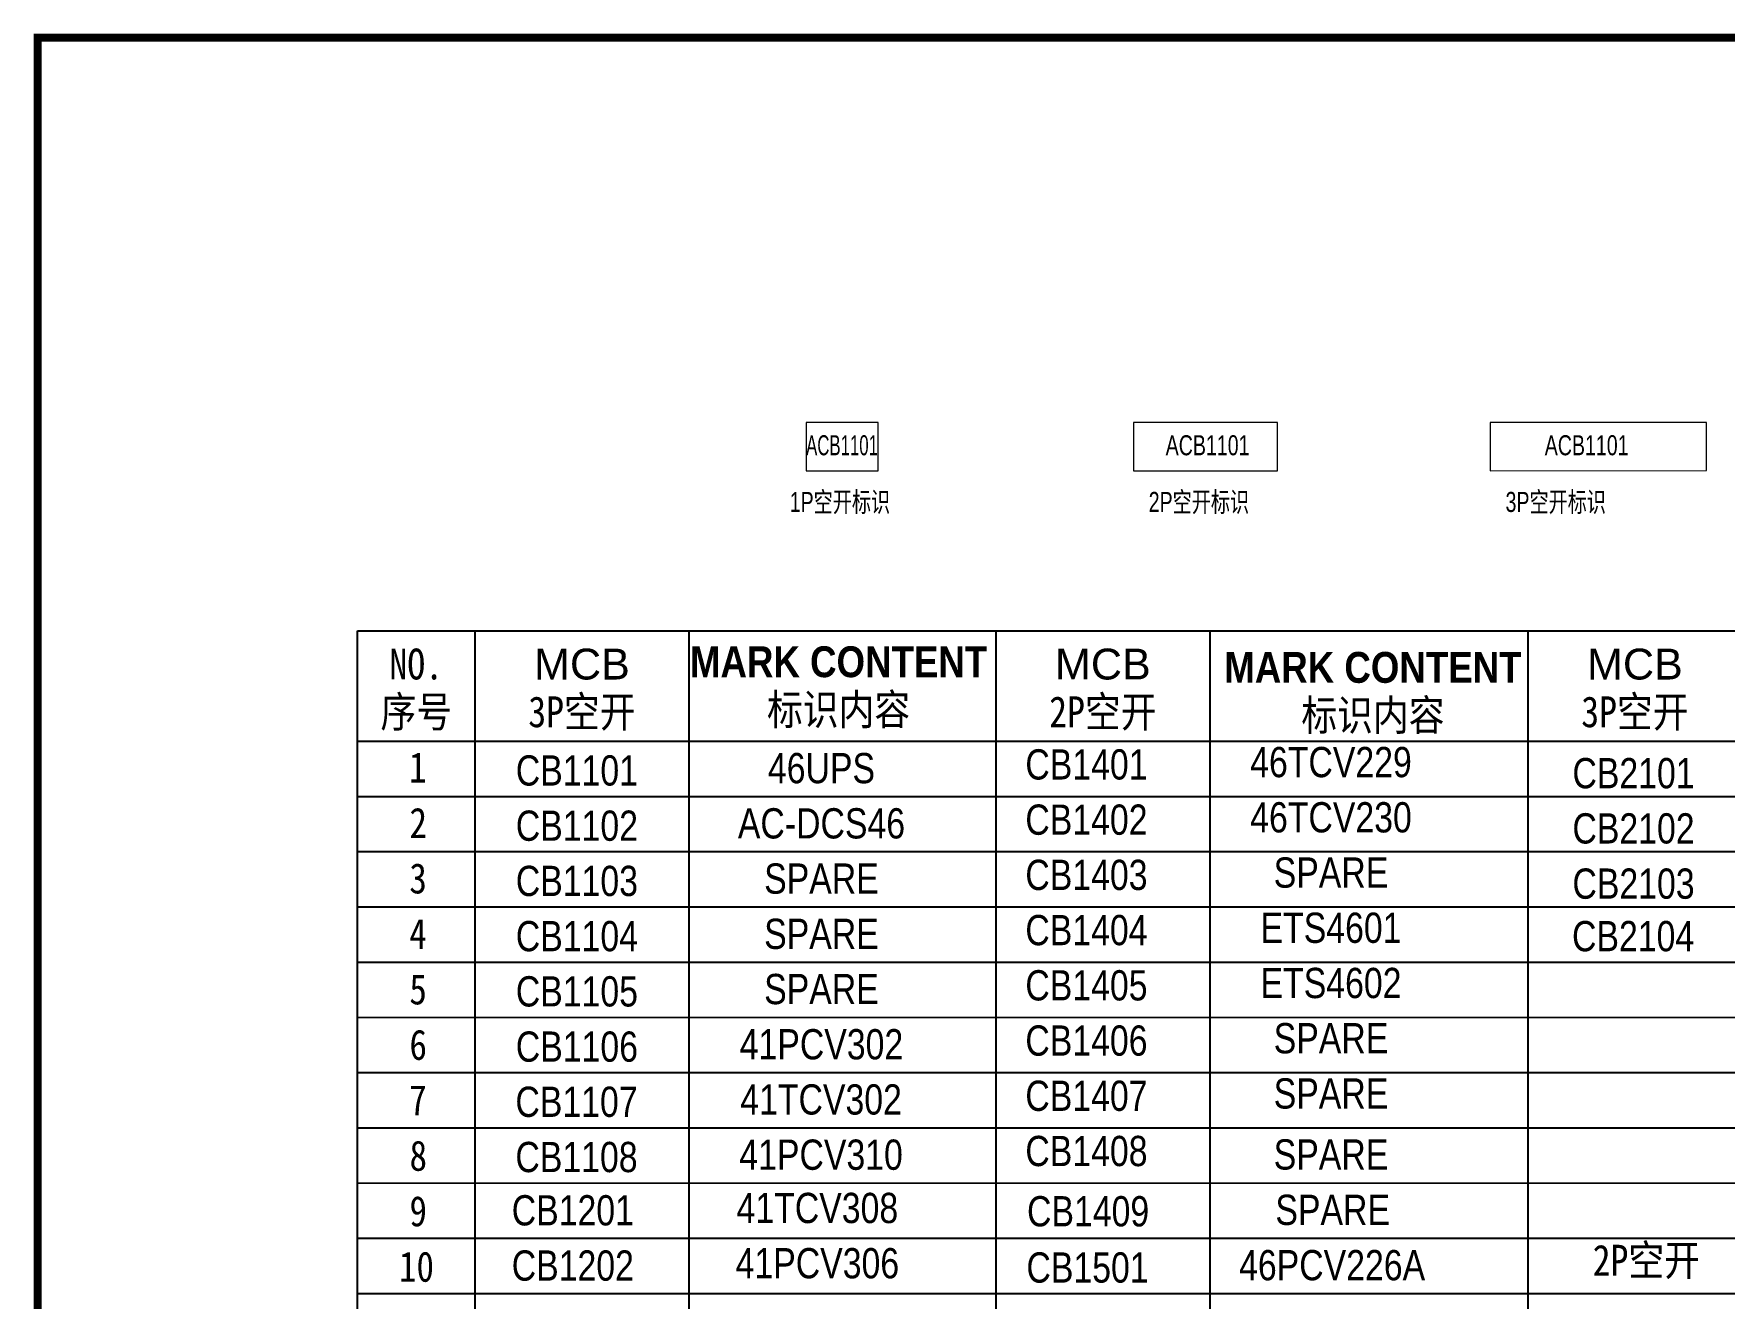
# Model space of a CAD drawing. Extents: x 81437 to 204847, y -54597 to -29444.
# Drawn here: x 115655 to 117765, y -39774 to -38196 of the extents above; entities that cross this region are included whole.
import ezdxf
from ezdxf.enums import TextEntityAlignment as Align

# ---------------------------------------------------------------- set-up
doc = ezdxf.new("R2010")
doc.units = 0
doc.header["$LTSCALE"] = 100
doc.header["$MEASUREMENT"] = 0
for name, color, linetype in [('t', 1, 'Continuous'), ('YLT_GridLine', 7, 'Continuous'), ('YLT_GridText', 7, 'Continuous')]:
    doc.layers.add(name, color=color, linetype=linetype)
doc.layers.add('细实线', color=7, linetype='Continuous', lineweight=20)
doc.styles.add('HZ', font='arial.ttf', dxfattribs={"width": 0.7})
doc.styles.get("Standard").update_dxf_attribs({"font": ''})
doc.styles.add('YLT_Grid', font='', dxfattribs={"width": 0.85})
doc.styles.add('微软雅黑', font='')
doc.styles.get('Standard').set_extended_font_data('SimSun')
doc.styles.get('YLT_Grid').set_extended_font_data('宋体')
doc.styles.get('微软雅黑').set_extended_font_data('Microsoft YaHei')

# ---------------------------------------------------------------- blocks, each defined once
blk = doc.blocks.new('空开标识')
at = {"layer": 'YLT_GridText', "style": 'YLT_Grid', "width": 0.85}
blk.add_attdef('A路1', text='', height=28, dxfattribs=at).set_placement((38.7147169765085, 3.477287093177438), align=Align.CENTER)
blk = doc.blocks.new('空开12')
at = {"layer": 'YLT_GridText', "style": 'YLT_Grid', "width": 0.8}
blk.add_attdef('KA1', text='', height=28, dxfattribs=at).set_placement((31.39270106703043, 0.8407768793404102), align=Align.CENTER)
blk = doc.blocks.new('图框')
at = {"layer": 't', "color": 7, "const_width": 9.61519705431492}
blk.add_lwpolyline([(4109.47921527367, -3210.443887418679), (4109.47921527367, -58.86246267448996), (-6.162819773475348, -58.86246267448996), (-6.162819773475348, -3210.443887418679)], close=True, dxfattribs=at)
at = {"color": 7, "style": '微软雅黑', "flags": 8}
for tag, p, height in [('DWG.NAME:', (1375.473639447489, -2969.2419877869), 25), ('DWG.NO.:', (3122.023352488108, -3089.264933317976), 24), ('图纸编号', (3309.199899152482, -3111.267140832559), 24), ('FILENO.:', (3122.509725826509, -3164.966587124836), 24), ('文档号', (3311.563545755656, -3182.994948628203), 24)]:
    blk.add_attdef(tag, p, '', height=height, dxfattribs=at)
at = {"color": 7, "style": '微软雅黑', "width": 0.8, "flags": 8}
for tag, p, height in [('PROJECTNAME:', (3119.317365890063, -2971.670387076527), 24), ('PROJECT_NAME', (3324.743137664682, -2969.191656158461), 25)]:
    blk.add_attdef(tag, p, '', height=height, dxfattribs=at)
at = {"color": 7, "style": '微软雅黑', "flags": 8}
for tag, p in [('图纸名称:', (1371.649552043295, -3024.785799731683)), ('项目名称', (3272.897224152879, -3045.626842364768))]:
    blk.add_attdef(tag, text='', height=25, dxfattribs=at).set_placement(p, align=Align.BOTTOM_LEFT)
for tag, height, width, p in [('RENLIU', 24, 0.7, (692.0254873090671, -3009.243060483925)), ('SHUFENWANG', 24, 0.7, (879.6254712981536, -3009.243060483925)), ('FANGHOU', 24, 0.7, (1063.567935676903, -3009.243060483925)), ('DANDANLI', 24, 0.7, (1243.852880445316, -3009.243060483925)), ('#10STATIONONTROLCABINETCOVER', 30, 0.6, (1771.737284051596, -3076.044837234568)), ('HANGZHOUHOLLYSYSAUTOMATIONCO.,LTD.', 24, 0.7, (2763.919484516009, -3104.577265918681))]:
    blk.add_attdef(tag, text='', height=height, dxfattribs=dict(at, width=width)).set_placement(p, align=Align.MIDDLE)
at = {"color": 7, "flags": 8}
blk.add_attdef('A', text='', height=23, dxfattribs=at).set_placement((53.73638948711596, -3033.744016823508), align=Align.MIDDLE)
at = {"color": 7, "style": '微软雅黑', "flags": 8}
for tag, height, p in [('设计时间', 23, (207.7030023673433, -3033.744016823508)), ('刘仁', 23, (692.0254873090671, -3061.050838701933)), ('王姝芬', 23, (879.6254712981536, -3061.050838701933)), ('侯方', 23, (1063.567935676903, -3061.050838701933)), ('李丹丹', 23, (1243.852880445316, -3061.050838701933)), ('PAGEXOFX', 24, (3947.55098377166, -3097.943887418679)), ('REV.', 24, (53.21983990701119, -3121.911417548025)), ('DATE', 24, (202.7449719716897, -3121.911417548025)), ('DESCRIPTION', 24, (445.5564698352027, -3121.911417548025)), ('PREPARED', 24, (692.0254873090671, -3121.911417548025)), ('CHECKED', 24, (879.625471298139, -3121.911417548025)), ('SIGNED', 24, (1063.567935676889, -3121.911417548025)), ('APPROVED', 24, (1243.852880445316, -3121.911417548025)), ('图纸名称', 30, (1771.737284051596, -3153.557526718527)), ('第几页共几页', 24, (3947.55098377166, -3172.943887418679))]:
    blk.add_attdef(tag, text='', height=height, dxfattribs=at).set_placement(p, align=Align.MIDDLE)

msp = doc.modelspace()

# ---------------------------------------------------------------- linework, layer by layer
at = {"layer": 'YLT_GridLine', "color": 7, "lineweight": 25}
for p, q in [((116205.3778272221, -38941.03018284263), (116205.39429434, -40733.31392611813)), ((116472.4961472221, -38941.03018284263), (116472.4961472221, -40733.32668732898)), ((116855.6235285208, -38941.01405980851), (116855.6235285208, -40733.3449918418)), ((117122.7418485208, -38941.01405980851), (117122.7583155774, -40733.35775462612)), ((117519.7827793697, -38941.03306281535), (117519.8124201012, -40733.37672451004)), ((117519.7827795629, -38941.04294754566), (117519.8124205429, -40457.68565321614)), ((116058.890293852, -39078.89668665947), (119156.485008066, -39079.04467911562)), ((116058.890293852, -39147.83044665946), (119156.485008066, -39147.97843911561)), ((116058.890293852, -39216.76420665945), (119156.485008066, -39216.9121991156)), ((116058.890293852, -39285.69796665944), (119156.485008066, -39285.84595911558)), ((116058.890293852, -39354.63172665943), (119156.485008066, -39354.77971911557)), ((116058.890293852, -39423.56548665941), (119156.485008066, -39423.71347911556)), ((116058.890293852, -39492.49924665941), (119156.485008066, -39492.64723911555)), ((116058.890293852, -39561.4330066594), (119156.485008066, -39561.58099911554)), ((116058.890293852, -39630.36676665938), (119156.485008066, -39630.51475911554)), ((116058.890293852, -39699.30052665938), (119156.485008066, -39699.44851911553)), ((116058.890293852, -39768.23428665937), (119156.485008066, -39768.38227911551))]:
    msp.add_line(p, q, dxfattribs=at)
msp.add_lwpolyline([(116058.890293852, -38941.02967467239), (119156.485008066, -38941.17766712854), (119156.471834391, -40733.45491848599), (116058.9199346447, -40733.30692807538)], close=True, dxfattribs=at)
at = {"layer": '细实线'}
for points in [[(116618.7575202755, -38741.34770729992), (116708.7575202755, -38741.34770729992), (116708.7575202755, -38681.34770729992), (116618.7575202755, -38681.34770729992)], [(117027.2575202755, -38741.34770729992), (117207.2575202755, -38741.34770729992), (117207.2575202755, -38681.34770729992), (117027.2575202755, -38681.34770729992)], [(117472.6875202755, -38741.34770729992), (117742.6875202755, -38741.28520729992), (117742.6875202755, -38681.28520729992), (117472.6875202755, -38681.34770729992)]]:
    msp.add_lwpolyline(points, close=True, dxfattribs=at)

# ---------------------------------------------------------------- block references
at = {"color": 1}
msp.add_blockref('图框', (115665.6763409786, -38141.98175999288), dxfattribs=at)
at = {"layer": '细实线'}
ref = msp.add_blockref('空开12', (116290.3028769311, -39135.50371966632), dxfattribs=dict(at, xscale=1.348704000001308, yscale=1.348703999999834, zscale=1.348704))
ref.add_attrib('KA1', 'CB1101', dxfattribs={"layer": 'YLT_GridText', "height": 37.763712, "style": 'HZ', "width": 0.8}).set_placement((116332.642338431, -39134.36976052605), align=Align.CENTER)
ref = msp.add_blockref('空开标识', (116585.7176879366, -39136.14327036489), dxfattribs=dict(at, xscale=1.348704000001308, yscale=1.348703999999834, zscale=1.348704))
ref.add_attrib('A路1', '46UPS', dxfattribs={"layer": 'YLT_GridText', "height": 37.763712, "style": 'HZ', "width": 0.8}).set_placement((116637.9323815816, -39131.45343935318), align=Align.CENTER)
ref = msp.add_blockref('空开12', (116926.3487400629, -39127.95356359392), dxfattribs=dict(at, xscale=1.348704000001308, yscale=1.348703999999834, zscale=1.348704))
ref.add_attrib('KA1', 'CB1401', dxfattribs={"layer": 'YLT_GridText', "height": 37.763712, "style": 'HZ', "width": 0.8}).set_placement((116968.6882015628, -39126.81960445365), align=Align.CENTER)
ref = msp.add_blockref('空开标识', (117221.7635510683, -39128.59311429249), dxfattribs=dict(at, xscale=1.348704000001308, yscale=1.348703999999834, zscale=1.348704))
ref.add_attrib('A路1', '46TCV229', dxfattribs={"layer": 'YLT_GridText', "height": 37.763712, "style": 'HZ', "width": 0.8}).set_placement((117273.9782447134, -39123.90328328078), align=Align.CENTER)
ref = msp.add_blockref('空开12', (117609.2793547495, -39138.88250546734), dxfattribs=dict(at, xscale=1.348704000001308, yscale=1.348703999999834, zscale=1.348704))
ref.add_attrib('KA1', 'CB2101', dxfattribs={"layer": 'YLT_GridText', "height": 37.763712, "style": 'HZ', "width": 0.8}).set_placement((117651.6188162493, -39137.74854632706), align=Align.CENTER)
ref = msp.add_blockref('空开标识', (116585.7176879366, -39205.07703036488), dxfattribs=dict(at, xscale=1.348704000001308, yscale=1.348703999999834, zscale=1.348704))
ref.add_attrib('A路1', 'AC-DCS46', dxfattribs={"layer": 'YLT_GridText', "height": 37.763712, "style": 'HZ', "width": 0.8}).set_placement((116637.9323815816, -39200.38719935316), align=Align.CENTER)
ref = msp.add_blockref('空开12', (116926.3487400629, -39196.88732359391), dxfattribs=dict(at, xscale=1.348704000001308, yscale=1.348703999999834, zscale=1.348704))
ref.add_attrib('KA1', 'CB1402', dxfattribs={"layer": 'YLT_GridText', "height": 37.763712, "style": 'HZ', "width": 0.8}).set_placement((116968.6882015628, -39195.75336445364), align=Align.CENTER)
ref = msp.add_blockref('空开标识', (117221.7635510683, -39197.52687429248), dxfattribs=dict(at, xscale=1.348704000001308, yscale=1.348703999999834, zscale=1.348704))
ref.add_attrib('A路1', '46TCV230', dxfattribs={"layer": 'YLT_GridText', "height": 37.763712, "style": 'HZ', "width": 0.8}).set_placement((117273.9782447134, -39192.83704328076), align=Align.CENTER)
ref = msp.add_blockref('空开12', (116290.3028769311, -39204.43747966631), dxfattribs=dict(at, xscale=1.348704000001308, yscale=1.348703999999834, zscale=1.348704))
ref.add_attrib('KA1', 'CB1102', dxfattribs={"layer": 'YLT_GridText', "height": 37.763712, "style": 'HZ', "width": 0.8}).set_placement((116332.642338431, -39203.30352052604), align=Align.CENTER)
ref = msp.add_blockref('空开12', (117609.2793547495, -39207.81626546733), dxfattribs=dict(at, xscale=1.348704000001308, yscale=1.348703999999834, zscale=1.348704))
ref.add_attrib('KA1', 'CB2102', dxfattribs={"layer": 'YLT_GridText', "height": 37.763712, "style": 'HZ', "width": 0.8}).set_placement((117651.6188162493, -39206.68230632706), align=Align.CENTER)
ref = msp.add_blockref('空开12', (116926.3487400629, -39265.8210835939), dxfattribs=dict(at, xscale=1.348704000001308, yscale=1.348703999999834, zscale=1.348704))
ref.add_attrib('KA1', 'CB1403', dxfattribs={"layer": 'YLT_GridText', "height": 37.763712, "style": 'HZ', "width": 0.8}).set_placement((116968.6882015628, -39264.68712445363), align=Align.CENTER)
ref = msp.add_blockref('空开标识', (117221.7635510683, -39266.46063429247), dxfattribs=dict(at, xscale=1.348704000001308, yscale=1.348703999999834, zscale=1.348704))
ref.add_attrib('A路1', 'SPARE', dxfattribs={"layer": 'YLT_GridText', "height": 37.763712, "style": 'HZ', "width": 0.8}).set_placement((117273.9782447134, -39261.77080328076), align=Align.CENTER)
ref = msp.add_blockref('空开12', (116290.3028769311, -39273.3712396663), dxfattribs=dict(at, xscale=1.348704000001308, yscale=1.348703999999834, zscale=1.348704))
ref.add_attrib('KA1', 'CB1103', dxfattribs={"layer": 'YLT_GridText', "height": 37.763712, "style": 'HZ', "width": 0.8}).set_placement((116332.642338431, -39272.23728052603), align=Align.CENTER)
ref = msp.add_blockref('空开标识', (116585.7176879366, -39274.01079036487), dxfattribs=dict(at, xscale=1.348704000001308, yscale=1.348703999999834, zscale=1.348704))
ref.add_attrib('A路1', 'SPARE', dxfattribs={"layer": 'YLT_GridText', "height": 37.763712, "style": 'HZ', "width": 0.8}).set_placement((116637.9323815816, -39269.32095935316), align=Align.CENTER)
ref = msp.add_blockref('空开12', (117609.2793547495, -39276.75002546732), dxfattribs=dict(at, xscale=1.348704000001308, yscale=1.348703999999834, zscale=1.348704))
ref.add_attrib('KA1', 'CB2103', dxfattribs={"layer": 'YLT_GridText', "height": 37.763712, "style": 'HZ', "width": 0.8}).set_placement((117651.6188162493, -39275.61606632705), align=Align.CENTER)
ref = msp.add_blockref('空开12', (116290.3028769311, -39342.3049996663), dxfattribs=dict(at, xscale=1.348704000001308, yscale=1.348703999999834, zscale=1.348704))
ref.add_attrib('KA1', 'CB1104', dxfattribs={"layer": 'YLT_GridText', "height": 37.763712, "style": 'HZ', "width": 0.8}).set_placement((116332.642338431, -39341.17104052602), align=Align.CENTER)
ref = msp.add_blockref('空开标识', (116585.7176879366, -39342.94455036487), dxfattribs=dict(at, xscale=1.348704000001308, yscale=1.348703999999834, zscale=1.348704))
ref.add_attrib('A路1', 'SPARE', dxfattribs={"layer": 'YLT_GridText', "height": 37.763712, "style": 'HZ', "width": 0.8}).set_placement((116637.9323815816, -39338.25471935315), align=Align.CENTER)
ref = msp.add_blockref('空开12', (116926.3487400629, -39334.7548435939), dxfattribs=dict(at, xscale=1.348704000001308, yscale=1.348703999999834, zscale=1.348704))
ref.add_attrib('KA1', 'CB1404', dxfattribs={"layer": 'YLT_GridText', "height": 37.763712, "style": 'HZ', "width": 0.8}).set_placement((116968.6882015628, -39333.62088445362), align=Align.CENTER)
ref = msp.add_blockref('空开标识', (117221.7635510683, -39335.39439429247), dxfattribs=dict(at, xscale=1.348704000001308, yscale=1.348703999999834, zscale=1.348704))
ref.add_attrib('A路1', 'ETS4601', dxfattribs={"layer": 'YLT_GridText', "height": 37.763712, "style": 'HZ', "width": 0.8}).set_placement((117273.9782447134, -39330.70456328075), align=Align.CENTER)
ref = msp.add_blockref('空开12', (117608.7524509538, -39342.31430810612), dxfattribs=dict(at, xscale=1.348704000001308, yscale=1.348703999999834, zscale=1.348704))
ref.add_attrib('KA1', 'CB2104', dxfattribs={"layer": 'YLT_GridText', "height": 37.763712, "style": 'HZ', "width": 0.8}).set_placement((117651.0919124537, -39341.18034896585), align=Align.CENTER)
ref = msp.add_blockref('空开12', (116290.3028769311, -39411.23875966629), dxfattribs=dict(at, xscale=1.348704000001308, yscale=1.348703999999834, zscale=1.348704))
ref.add_attrib('KA1', 'CB1105', dxfattribs={"layer": 'YLT_GridText', "height": 37.763712, "style": 'HZ', "width": 0.8}).set_placement((116332.642338431, -39410.10480052602), align=Align.CENTER)
ref = msp.add_blockref('空开标识', (116585.7176879366, -39411.87831036486), dxfattribs=dict(at, xscale=1.348704000001308, yscale=1.348703999999834, zscale=1.348704))
ref.add_attrib('A路1', 'SPARE', dxfattribs={"layer": 'YLT_GridText', "height": 37.763712, "style": 'HZ', "width": 0.8}).set_placement((116637.9323815816, -39407.18847935314), align=Align.CENTER)
ref = msp.add_blockref('空开12', (116926.3487400629, -39403.68860359389), dxfattribs=dict(at, xscale=1.348704000001308, yscale=1.348703999999834, zscale=1.348704))
ref.add_attrib('KA1', 'CB1405', dxfattribs={"layer": 'YLT_GridText', "height": 37.763712, "style": 'HZ', "width": 0.8}).set_placement((116968.6882015628, -39402.55464445362), align=Align.CENTER)
ref = msp.add_blockref('空开标识', (117221.7635510683, -39404.32815429246), dxfattribs=dict(at, xscale=1.348704000001308, yscale=1.348703999999834, zscale=1.348704))
ref.add_attrib('A路1', 'ETS4602', dxfattribs={"layer": 'YLT_GridText', "height": 37.763712, "style": 'HZ', "width": 0.8}).set_placement((117273.9782447134, -39399.63832328074), align=Align.CENTER)
ref = msp.add_blockref('空开12', (116926.3487400629, -39472.62236359387), dxfattribs=dict(at, xscale=1.348704000001308, yscale=1.348703999999834, zscale=1.348704))
ref.add_attrib('KA1', 'CB1406', dxfattribs={"layer": 'YLT_GridText', "height": 37.763712, "style": 'HZ', "width": 0.8}).set_placement((116968.6882015628, -39471.48840445361), align=Align.CENTER)
ref = msp.add_blockref('空开标识', (117221.7635510683, -39473.26191429245), dxfattribs=dict(at, xscale=1.348704000001308, yscale=1.348703999999834, zscale=1.348704))
ref.add_attrib('A路1', 'SPARE', dxfattribs={"layer": 'YLT_GridText', "height": 37.763712, "style": 'HZ', "width": 0.8}).set_placement((117273.9782447134, -39468.57208328073), align=Align.CENTER)
ref = msp.add_blockref('空开12', (116290.3028769311, -39480.17251966627), dxfattribs=dict(at, xscale=1.348704000001308, yscale=1.348703999999834, zscale=1.348704))
ref.add_attrib('KA1', 'CB1106', dxfattribs={"layer": 'YLT_GridText', "height": 37.763712, "style": 'HZ', "width": 0.8}).set_placement((116332.642338431, -39479.03856052601), align=Align.CENTER)
ref = msp.add_blockref('空开标识', (116585.7176879366, -39480.81207036485), dxfattribs=dict(at, xscale=1.348704000001308, yscale=1.348703999999834, zscale=1.348704))
ref.add_attrib('A路1', '41PCV302', dxfattribs={"layer": 'YLT_GridText', "height": 37.763712, "style": 'HZ', "width": 0.8}).set_placement((116637.9323815816, -39476.12223935314), align=Align.CENTER)
ref = msp.add_blockref('空开标识', (117221.7635510683, -39542.19567429244), dxfattribs=dict(at, xscale=1.348704000001308, yscale=1.348703999999834, zscale=1.348704))
ref.add_attrib('A路1', 'SPARE', dxfattribs={"layer": 'YLT_GridText', "height": 37.763712, "style": 'HZ', "width": 0.8}).set_placement((117273.9782447134, -39537.50584328073), align=Align.CENTER)
ref = msp.add_blockref('空开12', (116289.8215363387, -39549.05249104619), dxfattribs=dict(at, xscale=1.348704000001308, yscale=1.348703999999834, zscale=1.348704))
ref.add_attrib('KA1', 'CB1107', dxfattribs={"layer": 'YLT_GridText', "height": 37.763712, "style": 'HZ', "width": 0.8}).set_placement((116332.1609978386, -39547.91853190591), align=Align.CENTER)
ref = msp.add_blockref('空开标识', (116585.2363473441, -39549.69204174476), dxfattribs=dict(at, xscale=1.348704000001308, yscale=1.348703999999834, zscale=1.348704))
ref.add_attrib('A路1', '41TCV302', dxfattribs={"layer": 'YLT_GridText', "height": 37.763712, "style": 'HZ', "width": 0.8}).set_placement((116637.4510409892, -39545.00221073305), align=Align.CENTER)
ref = msp.add_blockref('空开12', (116926.3487400629, -39541.55612359387), dxfattribs=dict(at, xscale=1.348704000001308, yscale=1.348703999999834, zscale=1.348704))
ref.add_attrib('KA1', 'CB1407', dxfattribs={"layer": 'YLT_GridText', "height": 37.763712, "style": 'HZ', "width": 0.8}).set_placement((116968.6882015628, -39540.42216445359), align=Align.CENTER)
ref = msp.add_blockref('空开12', (116289.8215363387, -39617.98625104618), dxfattribs=dict(at, xscale=1.348704000001308, yscale=1.348703999999834, zscale=1.348704))
ref.add_attrib('KA1', 'CB1108', dxfattribs={"layer": 'YLT_GridText', "height": 37.763712, "style": 'HZ', "width": 0.8}).set_placement((116332.1609978386, -39616.85229190591), align=Align.CENTER)
ref = msp.add_blockref('空开标识', (116585.2363473441, -39618.62580174475), dxfattribs=dict(at, xscale=1.348704000001308, yscale=1.348703999999834, zscale=1.348704))
ref.add_attrib('A路1', '41PCV310', dxfattribs={"layer": 'YLT_GridText', "height": 37.763712, "style": 'HZ', "width": 0.8}).set_placement((116637.4510409892, -39613.93597073304), align=Align.CENTER)
ref = msp.add_blockref('空开12', (116926.3487400629, -39610.48988359386), dxfattribs=dict(at, xscale=1.348704000001308, yscale=1.348703999999834, zscale=1.348704))
ref.add_attrib('KA1', 'CB1408', dxfattribs={"layer": 'YLT_GridText', "height": 37.763712, "style": 'HZ', "width": 0.8}).set_placement((116968.6882015628, -39609.35592445359), align=Align.CENTER)
ref = msp.add_blockref('空开标识', (117221.7635510683, -39618.32627083136), dxfattribs=dict(at, xscale=1.348704000001308, yscale=1.348703999999834, zscale=1.348704))
ref.add_attrib('A路1', 'SPARE', dxfattribs={"layer": 'YLT_GridText', "height": 37.763712, "style": 'HZ', "width": 0.8}).set_placement((117273.9782447134, -39613.63643981965), align=Align.CENTER)
ref = msp.add_blockref('空开12', (116285.1992703701, -39684.50519682201), dxfattribs=dict(at, xscale=1.348704000001308, yscale=1.348703999999834, zscale=1.348704))
ref.add_attrib('KA1', 'CB1201', dxfattribs={"layer": 'YLT_GridText', "height": 37.763712, "style": 'HZ', "width": 0.8}).set_placement((116327.53873187, -39683.37123768174), align=Align.CENTER)
ref = msp.add_blockref('空开标识', (116580.6140813756, -39685.14474752059), dxfattribs=dict(at, xscale=1.348704000001308, yscale=1.348703999999834, zscale=1.348704))
ref.add_attrib('A路1', '41TCV308', dxfattribs={"layer": 'YLT_GridText', "height": 37.763712, "style": 'HZ', "width": 0.8}).set_placement((116632.8287750206, -39680.45491650888), align=Align.CENTER)
ref = msp.add_blockref('空开12', (116928.4554930736, -39685.68791904118), dxfattribs=dict(at, xscale=1.348704000001308, yscale=1.348703999999834, zscale=1.348704))
ref.add_attrib('KA1', 'CB1409', dxfattribs={"layer": 'YLT_GridText', "height": 37.763712, "style": 'HZ', "width": 0.8}).set_placement((116970.7949545735, -39684.5539599009), align=Align.CENTER)
ref = msp.add_blockref('空开标识', (117223.8703040791, -39687.48116545528), dxfattribs=dict(at, xscale=1.348704000001308, yscale=1.348703999999834, zscale=1.348704))
ref.add_attrib('A路1', 'SPARE', dxfattribs={"layer": 'YLT_GridText', "height": 37.763712, "style": 'HZ', "width": 0.8}).set_placement((117276.0849977241, -39682.79133444357), align=Align.CENTER)
ref = msp.add_blockref('空开标识', (116580.6140813756, -39754.07850752058), dxfattribs=dict(at, xscale=1.348704000001308, yscale=1.348703999999834, zscale=1.348704))
ref.add_attrib('A路1', '41PCV306', dxfattribs={"layer": 'YLT_GridText', "height": 37.763712, "style": 'HZ', "width": 0.8}).set_placement((116632.8287750206, -39749.38867650886), align=Align.CENTER)
ref = msp.add_blockref('空开12', (116285.1992703701, -39753.43895682201), dxfattribs=dict(at, xscale=1.348704000001308, yscale=1.348703999999834, zscale=1.348704))
ref.add_attrib('KA1', 'CB1202', dxfattribs={"layer": 'YLT_GridText', "height": 37.763712, "style": 'HZ', "width": 0.8}).set_placement((116327.53873187, -39752.30499768173), align=Align.CENTER)
ref = msp.add_blockref('空开12', (116927.7330482471, -39755.88419079132), dxfattribs=dict(at, xscale=1.348704000001308, yscale=1.348703999999834, zscale=1.348704))
ref.add_attrib('KA1', 'CB1501', dxfattribs={"layer": 'YLT_GridText', "height": 37.763712, "style": 'HZ', "width": 0.8}).set_placement((116970.072509747, -39754.75023165105), align=Align.CENTER)
ref = msp.add_blockref('空开标识', (117223.1478592525, -39756.52374148989), dxfattribs=dict(at, xscale=1.348704000001308, yscale=1.348703999999834, zscale=1.348704))
ref.add_attrib('A路1', '46PCV226A', dxfattribs={"layer": 'YLT_GridText', "height": 37.763712, "style": 'HZ', "width": 0.8}).set_placement((117275.3625528976, -39751.83391047818), align=Align.CENTER)

# ---------------------------------------------------------------- texts
at = {"layer": 'YLT_GridText', "style": 'YLT_Grid', "width": 0.85}
for s, p in [('1', (116123.1457386187, -39130.53988336066)), ('2', (116123.6807245387, -39199.77335536066)), ('3', (116123.5023958987, -39269.00682736067)), ('4', (116123.4132315787, -39338.24029936067)), ('5', (116123.5023958987, -39407.47377136066)), ('6', (116123.5915602187, -39476.70724336067)), ('7', (116123.3240672587, -39545.94071536067)), ('8', (116123.7698888587, -39615.17418736067)), ('9', (116123.6807245387, -39684.40765936067)), ('10', (116110.5735694987, -39753.64113136067))]:
    msp.add_text(s, height=37.763712, dxfattribs=at).set_placement(p)
at = {"layer": 'YLT_GridText', "attachment_point": 5, "style": 'YLT_Grid'}
for s, insert, char_height, width in [('NO.', (116132.1324138519, -38982.97307771572), 38.5344, 117.7618399999974), ('{\\fArial|b0|i0|c0|p2;\\W1;MCB}', (116338.9336938519, -38982.97307771572), 38.53440000000001, 480.9008504267226), ('{\\fArial|b1|i0|c0|p2;MARK\\fArial|b1|i0|c134|p2; \\fArial|b1|i0|c0|p2;CONTENT}', (116659.304406224, -38980.08436230844), 38.53440000000001, 761.1435999999999), ('{\\fArial|b0|i0|c0|p2;\\W1;MCB}', (116989.1793951506, -38982.9569546816), 38.53440000000001, 480.9008504267226), ('{\\fArial|b1|i0|c0|p2;MARK\\fArial|b1|i0|c134|p2; \\fArial|b1|i0|c0|p2;CONTENT}', (117326.2910260391, -38987.11838927839), 38.53440000000001, 761.1435999999999), ('\\pt154.1376;{\\fArial|b0|i0|c134|p34;\\W1;MCB}', (117653.3386461927, -38982.98584241876), 38.5344, 480.9008504267226), ('标识内容', (116659.304406224, -39041.54109125219), 38.5344, 761.1435999999999), ('序号', (116132.1324138519, -39044.42980665948), 38.5344, 117.7618399999974), ('3P空开', (116338.9336938519, -39044.42980665948), 38.5344, 238.3959200000052), ('2P空开', (116989.1793951506, -39044.41368362535), 38.5344, 238.3959200000052), ('标识内容', (117326.2910260391, -39048.57511822214), 38.5344, 761.1435999999999), ('3P空开', (117653.3386461928, -39044.44257136251), 38.5344, 238.3959200000052), ('2P空开', (117667.6080551625, -39728.98158362058), 38.5344, 238.3959200000052)]:
    msp.add_mtext(s, dxfattribs=dict(at, insert=insert, char_height=char_height, width=width))
at = {"layer": '细实线', "insert": (116618.7512163106, -38697.07794548286), "char_height": 25, "width": 228.8093667546174, "attachment_point": 1, "line_spacing_factor": 0.6, "style": 'HZ'}
msp.add_mtext('{\\W0.6;ACB1101\\P}', dxfattribs=at)
at = {"layer": '细实线', "char_height": 25, "attachment_point": 1, "style": 'HZ'}
for s, insert, width in [('ACB1101\\P', (117067.6012163106, -38697.07794548286), 228.8093667546174), ('ACB1101\\P', (117540.7812163106, -38697.07794548286), 318.8093667546174), ('1P{\\fSimSun|b0|i0|c134|p2;空开标识\\P}', (116598.2912163106, -38767.81794548285), 160.9454387491107), ('2P{\\fSimSun|b0|i0|c134|p2;空开标识\\P}', (117046.4012163106, -38767.81794548285), 228.8093667546174), ('3P{\\fSimSun|b0|i0|c134|p2;空开标识\\P}', (117491.8312163106, -38767.81794548285), 318.8093667546174)]:
    msp.add_mtext(s, dxfattribs=dict(at, insert=insert, width=width))

doc.saveas('drawing.dxf')
